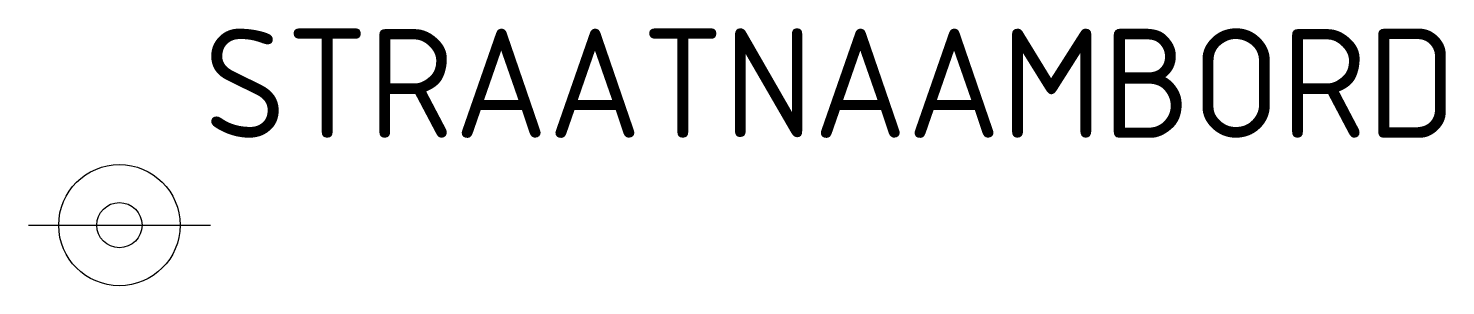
# Model space of a CAD drawing. Extents: x -1.5 to 21.9, y -1 to 3.3.
import ezdxf

# ---------------------------------------------------------------- set-up
doc = ezdxf.new("R2010")
doc.units = 0
doc.styles.add('NLCS-ISO', font='NLCS-ISO.ttf')

msp = doc.modelspace()

# ---------------------------------------------------------------- linework, layer by layer
msp.add_line((-1.5, 0.001), (1.5, -0.001))
for radius in [1, 0.373]:
    msp.add_circle((0, 0), radius)

# ---------------------------------------------------------------- texts
at = {"style": 'NLCS-ISO'}
msp.add_attdef('STRAATNAAMBORD', (1.391, 1.444), 'N01', height=1.8, dxfattribs=at)

doc.saveas('drawing.dxf')
